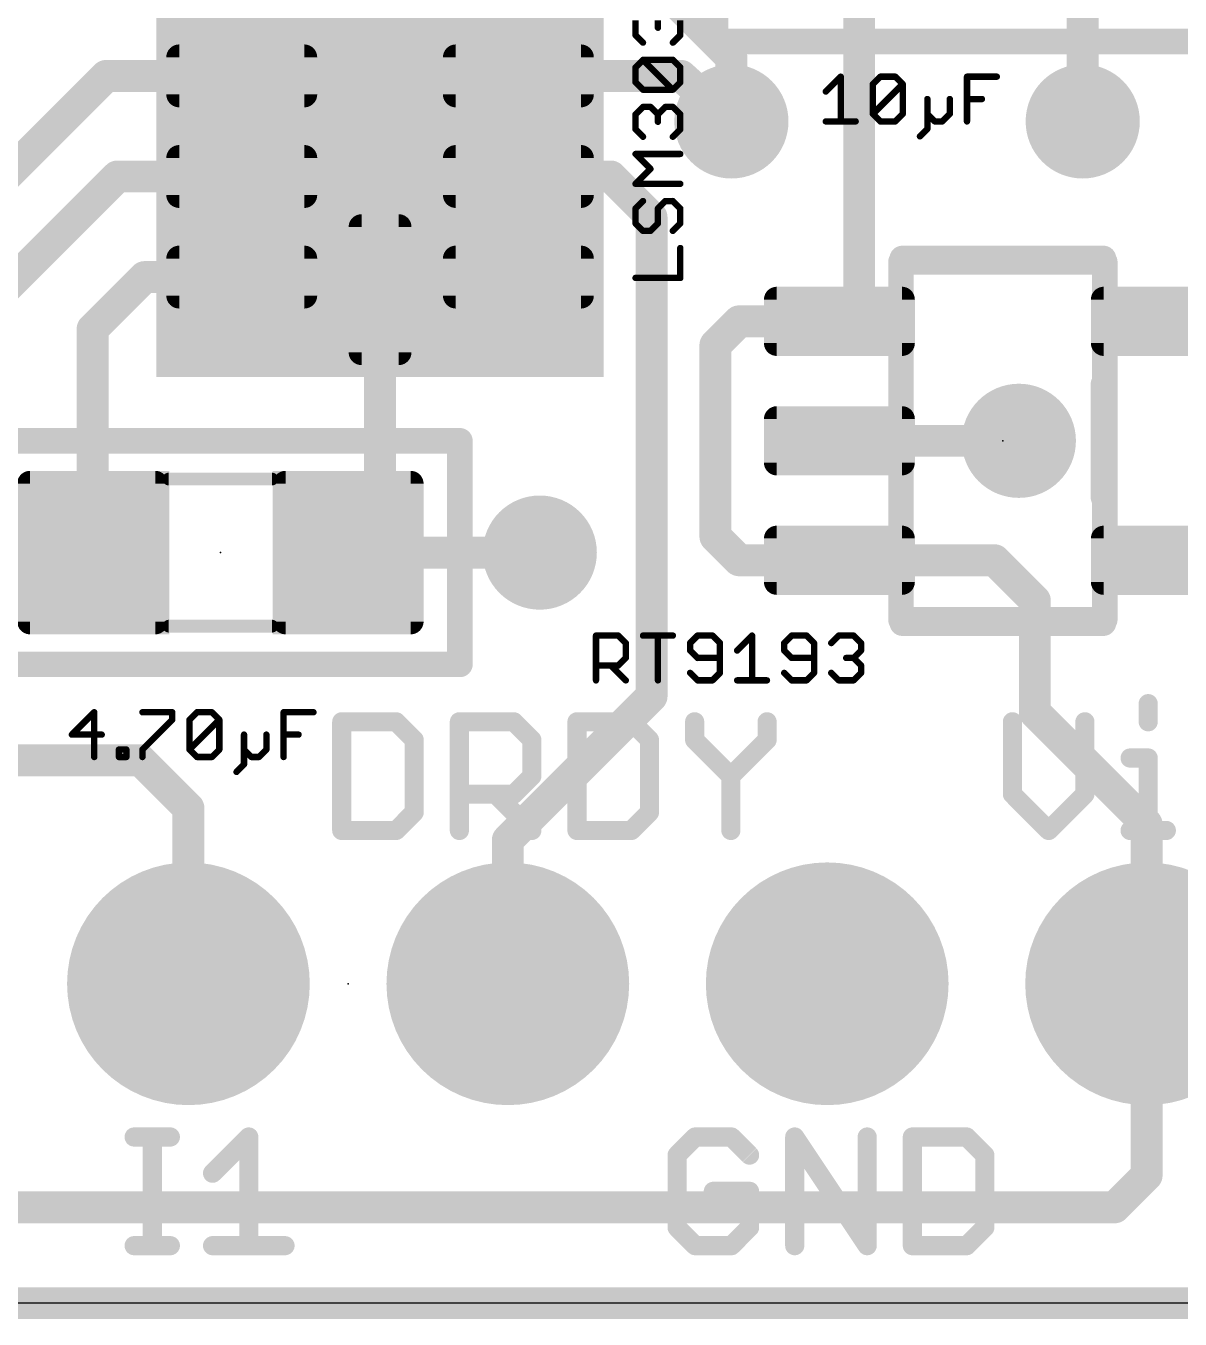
# Model space of a CAD drawing. Extents: x -0.1 to 23, y -0.1 to 20.4.
# Drawn here: x 8.87 to 18.05, y -0.13 to 10.16 of the extents above; entities that cross this region are included whole.
import ezdxf

# ---------------------------------------------------------------- set-up
doc = ezdxf.new("R2010")
doc.units = 0
for name, color, linetype in [('1', 12, 'CONTINUOUS'), ('16', 132, 'CONTINUOUS'), ('17', 110, 'CONTINUOUS'), ('18', 110, 'CONTINUOUS'), ('20', 53, 'CONTINUOUS'), ('21', 40, 'CONTINUOUS'), ('23', 53, 'CONTINUOUS'), ('27', 253, 'CONTINUOUS'), ('42', 132, 'CONTINUOUS'), ('51', 253, 'CONTINUOUS')]:
    doc.layers.add(name, color=color, linetype=linetype)

# ---------------------------------------------------------------- blocks, each defined once
blk = doc.blocks.new('RECT')
blk.add_solid([(-0.5, -0.5), (0.5, -0.5), (-0.5, 0.5), (0.5, 0.5)])
blk = doc.blocks.new('RECT192000X208000R17')
at = {"const_width": 0.102}
blk.add_lwpolyline([(0.549, -0.548), (0.549, 0.548, 0.4142), (0.498, 0.599), (-0.498, 0.599, 0.4142), (-0.549, 0.548), (-0.549, -0.548, 0.4142), (-0.498, -0.599), (0.498, -0.599, 0.4142)], format="xyb", close=True, dxfattribs=at)
blk.add_solid([(-0.5234, -0.5734), (0.5234, -0.5734), (-0.5234, 0.5734), (0.5234, 0.5734)])
blk = doc.blocks.new('ROUNDP')
at = {"const_width": 0.5}
blk.add_lwpolyline([(0, -0.25, 1), (0, 0.25, 1), (0, -0.25)], format="xyb", dxfattribs=at)
blk = doc.blocks.new('RECT80000X192000R41')
at = {"const_width": 0.1025}
blk.add_lwpolyline([(0.1988, -0.4975), (0.1988, 0.4975, 0.4142), (0.1475, 0.5488), (-0.1475, 0.5488, 0.4142), (-0.1988, 0.4975), (-0.1988, -0.4975, 0.4142), (-0.1475, -0.5488), (0.1475, -0.5488, 0.4142)], format="xyb", close=True, dxfattribs=at)
blk.add_solid([(-0.1729, -0.5229), (0.1729, -0.5229), (-0.1729, 0.5229), (0.1729, 0.5229)])
blk = doc.blocks.new('RECT88000X192000R37')
at = {"const_width": 0.1018}
blk.add_lwpolyline([(0.2241, -0.4982), (0.2241, 0.4982, 0.4142), (0.1733, 0.5491), (-0.1733, 0.5491, 0.4142), (-0.2241, 0.4982), (-0.2241, -0.4982, 0.4142), (-0.1733, -0.5491), (0.1733, -0.5491, 0.4142)], format="xyb", close=True, dxfattribs=at)
blk.add_solid([(-0.1987, -0.5237), (0.1987, -0.5237), (-0.1987, 0.5237), (0.1987, 0.5237)])
blk = doc.blocks.new('ROUNDV')
at = {"const_width": 0.5}
blk.add_lwpolyline([(0, -0.25, 1), (0, 0.25, 1), (0, -0.25)], format="xyb", dxfattribs=at)

msp = doc.modelspace()

# ---------------------------------------------------------------- linework, layer by layer
at = {"layer": '1', "const_width": 0.254}
for points in [[(17.272, 10.922), (17.272, 9.398)], [(15.494, 10.668), (15.494, 7.9651)], [(13.824, 10.56), (14.478, 9.906)], [(14.478, 9.906), (14.478, 9.398)], [(9.506, 9.76), (7.62, 7.874)], [(10.584, 9.76), (9.506, 9.76)], [(12.784, 9.76), (14.078, 9.76)], [(14.078, 9.76), (14.478, 9.398)], [(9.595, 8.96), (8.255, 7.62)], [(10.584, 8.96), (9.595, 8.96)], [(12.784, 8.96), (13.519, 8.96)], [(13.519, 8.96), (13.843, 8.636)], [(13.843, 8.636), (13.843, 4.826)], [(9.811, 8.16), (9.398, 7.747)], [(10.584, 8.16), (9.811, 8.16)], [(11.684, 8.06), (11.684, 5.842)], [(15.494, 7.9651), (15.3369, 7.808)], [(14.539, 7.808), (14.351, 7.62)], [(15.3369, 7.808), (14.539, 7.808)], [(17.9371, 7.808), (18.796, 7.808)], [(9.398, 7.747), (9.398, 5.969)], [(14.351, 6.096), (14.351, 7.62)], [(15.3369, 6.858), (16.764, 6.858)], [(14.539, 5.908), (14.351, 6.096)], [(11.43, 5.969), (12.954, 5.969)], [(11.684, 5.842), (11.43, 5.969)], [(15.3369, 5.908), (14.539, 5.908)], [(15.3369, 5.908), (16.571, 5.908)], [(16.571, 5.908), (16.891, 5.588)], [(16.891, 5.588), (16.891, 4.699)], [(13.843, 4.826), (12.7, 3.683)], [(16.891, 4.699), (17.78, 3.81)], [(8.636, 4.318), (9.779, 4.318)], [(9.779, 4.318), (10.16, 3.937)], [(10.16, 3.937), (10.16, 2.54)], [(17.78, 3.81), (17.78, 2.54)], [(12.7, 3.683), (12.7, 2.54)], [(17.78, 1.016), (17.78, 2.54)], [(17.526, 0.762), (17.78, 1.016)], [(4.064, 0.762), (17.526, 0.762)]]:
    msp.add_lwpolyline(points, dxfattribs=at)
at = {"layer": '1', "const_width": 0.127}
for points in [[(14.5415, 9.906, 1), (14.4145, 9.906)], [(14.4331, 9.8611, 1), (14.5229, 9.9509)], [(9.506, 9.8235, 1), (9.506, 9.6965)], [(9.5509, 9.7151, 1), (9.4611, 9.8049)], [(10.584, 9.6965, 1), (10.584, 9.8235)], [(12.784, 9.8235, 1), (12.784, 9.6965)], [(14.1206, 9.8071, 1), (14.0354, 9.7129)], [(14.078, 9.6965, 1), (14.078, 9.8235)], [(14.4354, 9.3509, 1), (14.5206, 9.4451)], [(14.4145, 9.398, 1), (14.5415, 9.398)], [(17.2085, 9.398, 1), (17.3355, 9.398)], [(9.595, 9.0235, 1), (9.595, 8.8965)], [(9.6399, 8.9151, 1), (9.5501, 9.0049)], [(10.584, 8.8965, 1), (10.584, 9.0235)], [(12.784, 9.0235, 1), (12.784, 8.8965)], [(13.5639, 9.0049, 1), (13.4741, 8.9151)], [(13.519, 8.8965, 1), (13.519, 9.0235)], [(13.9065, 8.636, 1), (13.7795, 8.636)], [(13.7981, 8.5911, 1), (13.8879, 8.6809)], [(9.811, 8.2235, 1), (9.811, 8.0965)], [(9.8559, 8.1151, 1), (9.7661, 8.2049)], [(10.584, 8.0965, 1), (10.584, 8.2235)], [(11.7475, 8.06, 1), (11.6205, 8.06)], [(15.4305, 7.9651, 1), (15.5575, 7.9651)], [(15.5389, 7.9202, 1), (15.4491, 8.01)], [(14.539, 7.8715, 1), (14.539, 7.7445)], [(14.5839, 7.7631, 1), (14.4941, 7.8529)], [(15.3369, 7.7445, 1), (15.3369, 7.8715)], [(17.9371, 7.8715, 1), (17.9371, 7.7445)], [(9.4615, 7.747, 1), (9.3345, 7.747)], [(9.3531, 7.7919, 1), (9.4429, 7.7021)], [(15.292, 7.8529, 1), (15.3818, 7.7631)], [(14.4145, 7.62, 1), (14.2875, 7.62)], [(14.3061, 7.6649, 1), (14.3959, 7.5751)], [(15.3369, 6.9215, 1), (15.3369, 6.7945)], [(16.764, 6.7945, 1), (16.764, 6.9215)], [(14.3959, 6.1409, 1), (14.3061, 6.0511)], [(11.43, 6.0325, 1), (11.43, 5.9055)], [(11.4584, 6.0258, 1), (11.4016, 5.9122)], [(12.954, 5.9055, 1), (12.954, 6.0325)], [(14.2875, 6.096, 1), (14.4145, 6.096)], [(9.3345, 5.969, 1), (9.4615, 5.969)], [(14.539, 5.9715, 1), (14.539, 5.8445)], [(14.4941, 5.8631, 1), (14.5839, 5.9529)], [(15.3369, 5.9715, 1), (15.3369, 5.8445)], [(15.3369, 5.8445, 1), (15.3369, 5.9715)], [(16.6159, 5.9529, 1), (16.5261, 5.8631)], [(16.571, 5.8445, 1), (16.571, 5.9715)], [(11.6205, 5.842, 1), (11.7475, 5.842)], [(11.6556, 5.7852, 1), (11.7124, 5.8988)], [(16.9545, 5.588, 1), (16.8275, 5.588)], [(16.8461, 5.5431, 1), (16.9359, 5.6329)], [(13.8879, 4.7811, 1), (13.7981, 4.8709)], [(13.7795, 4.826, 1), (13.9065, 4.826)], [(16.9359, 4.7439, 1), (16.8461, 4.6541)], [(16.8275, 4.699, 1), (16.9545, 4.699)], [(9.8239, 4.3629, 1), (9.7341, 4.2731)], [(9.779, 4.2545, 1), (9.779, 4.3815)], [(10.2235, 3.937, 1), (10.0965, 3.937)], [(10.1151, 3.8921, 1), (10.2049, 3.9819)], [(17.8435, 3.81, 1), (17.7165, 3.81)], [(17.7351, 3.7651, 1), (17.8249, 3.8549)], [(12.7635, 3.683, 1), (12.6365, 3.683)], [(12.6551, 3.7279, 1), (12.7449, 3.6381)], [(10.0965, 2.54, 1), (10.2235, 2.54)], [(12.6365, 2.54, 1), (12.7635, 2.54)], [(17.8435, 2.54, 1), (17.7165, 2.54)], [(17.7165, 2.54, 1), (17.8435, 2.54)], [(17.8249, 0.9711, 1), (17.7351, 1.0609)], [(17.7165, 1.016, 1), (17.8435, 1.016)], [(17.4811, 0.8069, 1), (17.5709, 0.7171)], [(17.526, 0.6985, 1), (17.526, 0.8255)]]:
    msp.add_lwpolyline(points, format="xyb", dxfattribs=at)
at = {"layer": '16', "const_width": 0.254}
for points in [[(14.478, 9.398), (14.732, 9.398)], [(22.86, 0), (0, 0)]]:
    msp.add_lwpolyline(points, dxfattribs=at)
at = {"layer": '16', "const_width": 0.127}
for points in [[(14.478, 9.4615, 1), (14.478, 9.3345)], [(14.732, 9.3345, 1), (14.732, 9.4615)]]:
    msp.add_lwpolyline(points, format="xyb", dxfattribs=at)
at = {"layer": '20'}
msp.add_line((20.32, 0), (2.54, 0), dxfattribs=at)
at = {"layer": '21'}
for points, const_width in [([(14.351, 10.033), (14.351, 11.811)], 0.2032), ([(18.161, 10.033), (14.351, 10.033)], 0.2032), ([(17.437, 8.308), (15.837, 8.308)], 0.2032), ([(10.984, 7.66), (10.184, 7.66)], 0.2032), ([(13.184, 7.66), (12.384, 7.66)], 0.2032), ([(17.437, 7.308), (17.437, 6.408)], 0.2032), ([(8.509, 6.858), (12.319, 6.858)], 0.2032), ([(12.319, 6.858), (12.319, 5.08)], 0.2032), ([(17.437, 5.408), (15.837, 5.408)], 0.2032), ([(12.319, 5.08), (8.509, 5.08)], 0.2032), ([(17.7928, 4.7676), (17.7928, 4.6235)], 0.1524), ([(11.3792, 4.6235), (11.3792, 3.7592)], 0.1524), ([(11.8114, 4.6235), (11.3792, 4.6235)], 0.1524), ([(11.9554, 4.4795), (11.8114, 4.6235)], 0.1524), ([(12.3147, 3.7592), (12.3147, 4.6235)], 0.1524), ([(12.3147, 4.6235), (12.7469, 4.6235)], 0.1524), ([(12.7469, 4.6235), (12.8909, 4.4795)], 0.1524), ([(13.2502, 4.6235), (13.2502, 3.7592)], 0.1524), ([(13.6824, 4.6235), (13.2502, 4.6235)], 0.1524), ([(13.8265, 4.4795), (13.6824, 4.6235)], 0.1524), ([(14.1858, 4.6235), (14.1858, 4.4795)], 0.1524), ([(14.762, 4.4795), (14.762, 4.6235)], 0.1524), ([(16.7132, 4.6235), (16.7132, 4.0473)], 0.1524), ([(17.2894, 4.0473), (17.2894, 4.6235)], 0.1524), ([(11.9554, 3.9033), (11.9554, 4.4795)], 0.1524), ([(12.8909, 4.4795), (12.8909, 4.1914)], 0.1524), ([(13.8265, 3.9033), (13.8265, 4.4795)], 0.1524), ([(14.1858, 4.4795), (14.4739, 4.1914)], 0.1524), ([(14.4739, 4.1914), (14.762, 4.4795)], 0.1524), ([(17.6487, 4.3354), (17.7928, 4.3354)], 0.1524), ([(17.7928, 4.3354), (17.7928, 3.7592)], 0.1524), ([(12.8909, 4.1914), (12.7469, 4.0473)], 0.1524), ([(14.4739, 4.1914), (14.4739, 3.7592)], 0.1524), ([(12.7469, 4.0473), (12.3147, 4.0473)], 0.1524), ([(12.6028, 4.0473), (12.8909, 3.7592)], 0.1524), ([(16.7132, 4.0473), (17.0013, 3.7592)], 0.1524), ([(17.0013, 3.7592), (17.2894, 4.0473)], 0.1524), ([(11.8114, 3.7592), (11.9554, 3.9033)], 0.1524), ([(13.6824, 3.7592), (13.8265, 3.9033)], 0.1524), ([(11.3792, 3.7592), (11.8114, 3.7592)], 0.1524), ([(13.2502, 3.7592), (13.6824, 3.7592)], 0.1524), ([(17.6487, 3.7592), (17.9368, 3.7592)], 0.1524), ([(9.7282, 1.3215), (10.0163, 1.3215)], 0.1524), ([(9.8723, 0.4572), (9.8723, 1.3215)], 0.1524), ([(10.3519, 1.0334), (10.64, 1.3215)], 0.1524), ([(10.64, 1.3215), (10.64, 0.4572)], 0.1524), ([(14.1903, 1.3215), (14.0462, 1.1775)], 0.1524), ([(14.4784, 1.3215), (14.1903, 1.3215)], 0.1524), ([(14.6224, 1.1775), (14.4784, 1.3215)], 0.1524), ([(14.9817, 0.4572), (14.9817, 1.3215)], 0.1524), ([(14.9817, 1.3215), (15.5579, 0.4572)], 0.1524), ([(15.5579, 0.4572), (15.5579, 1.3215)], 0.1524), ([(15.9172, 1.3215), (15.9172, 0.4572)], 0.1524), ([(16.3494, 1.3215), (15.9172, 1.3215)], 0.1524), ([(16.4935, 1.1775), (16.3494, 1.3215)], 0.1524), ([(14.0462, 1.1775), (14.0462, 0.6013)], 0.1524), ([(16.4935, 0.6013), (16.4935, 1.1775)], 0.1524), ([(14.6224, 0.8894), (14.3343, 0.8894)], 0.1524), ([(14.6224, 0.6013), (14.6224, 0.8894)], 0.1524), ([(14.0462, 0.6013), (14.1903, 0.4572)], 0.1524), ([(14.4784, 0.4572), (14.6224, 0.6013)], 0.1524), ([(16.3494, 0.4572), (16.4935, 0.6013)], 0.1524), ([(9.7282, 0.4572), (10.0163, 0.4572)], 0.1524), ([(10.3519, 0.4572), (10.9281, 0.4572)], 0.1524), ([(14.1903, 0.4572), (14.4784, 0.4572)], 0.1524), ([(15.9172, 0.4572), (16.3494, 0.4572)], 0.1524)]:
    msp.add_lwpolyline(points, dxfattribs=dict(at, const_width=const_width))
for points, const_width in [([(14.351, 10.0838, 1), (14.351, 9.9822)], 0.1016), ([(14.3002, 10.033, 1), (14.4018, 10.033)], 0.1016), ([(15.837, 8.3588, 1), (15.837, 8.2572)], 0.1016), ([(17.437, 8.2572, 1), (17.437, 8.3588)], 0.1016), ([(10.184, 7.7108, 1), (10.184, 7.6092)], 0.1016), ([(10.984, 7.6092, 1), (10.984, 7.7108)], 0.1016), ([(12.384, 7.7108, 1), (12.384, 7.6092)], 0.1016), ([(13.184, 7.6092, 1), (13.184, 7.7108)], 0.1016), ([(17.4878, 7.308, 1), (17.3862, 7.308)], 0.1016), ([(12.3698, 6.858, 1), (12.2682, 6.858)], 0.1016), ([(12.319, 6.8072, 1), (12.319, 6.9088)], 0.1016), ([(17.3862, 6.408, 1), (17.4878, 6.408)], 0.1016), ([(15.837, 5.4588, 1), (15.837, 5.3572)], 0.1016), ([(17.437, 5.3572, 1), (17.437, 5.4588)], 0.1016), ([(12.319, 5.0292, 1), (12.319, 5.1308)], 0.1016), ([(12.2682, 5.08, 1), (12.3698, 5.08)], 0.1016), ([(17.8309, 4.7676, 1), (17.7547, 4.7676)], 0.0762), ([(11.4173, 4.6235, 1), (11.3411, 4.6235)], 0.0762), ([(11.3792, 4.6616, 1), (11.3792, 4.5854)], 0.0762), ([(11.8383, 4.6505, 1), (11.7844, 4.5966)], 0.0762), ([(11.8114, 4.5854, 1), (11.8114, 4.6616)], 0.0762), ([(12.3528, 4.6235, 1), (12.2766, 4.6235)], 0.0762), ([(12.3147, 4.6616, 1), (12.3147, 4.5854)], 0.0762), ([(12.7738, 4.6505, 1), (12.7199, 4.5966)], 0.0762), ([(12.7469, 4.5854, 1), (12.7469, 4.6616)], 0.0762), ([(13.2883, 4.6235, 1), (13.2121, 4.6235)], 0.0762), ([(13.2502, 4.6616, 1), (13.2502, 4.5854)], 0.0762), ([(13.7093, 4.6505, 1), (13.6555, 4.5966)], 0.0762), ([(13.6824, 4.5854, 1), (13.6824, 4.6616)], 0.0762), ([(14.2239, 4.6235, 1), (14.1477, 4.6235)], 0.0762), ([(14.8001, 4.6235, 1), (14.7239, 4.6235)], 0.0762), ([(16.7513, 4.6235, 1), (16.6751, 4.6235)], 0.0762), ([(17.3275, 4.6235, 1), (17.2513, 4.6235)], 0.0762), ([(17.7547, 4.6235, 1), (17.8309, 4.6235)], 0.0762), ([(11.9935, 4.4795, 1), (11.9173, 4.4795)], 0.0762), ([(11.9285, 4.4525, 1), (11.9824, 4.5064)], 0.0762), ([(12.929, 4.4795, 1), (12.8528, 4.4795)], 0.0762), ([(12.864, 4.4525, 1), (12.9179, 4.5064)], 0.0762), ([(13.8646, 4.4795, 1), (13.7884, 4.4795)], 0.0762), ([(13.7995, 4.4525, 1), (13.8534, 4.5064)], 0.0762), ([(14.2127, 4.5064, 1), (14.1588, 4.4525)], 0.0762), ([(14.7889, 4.4525, 1), (14.735, 4.5064)], 0.0762), ([(14.1477, 4.4795, 1), (14.2239, 4.4795)], 0.0762), ([(14.7239, 4.4795, 1), (14.8001, 4.4795)], 0.0762), ([(17.6487, 4.3735, 1), (17.6487, 4.2973)], 0.0762), ([(17.8309, 4.3354, 1), (17.7547, 4.3354)], 0.0762), ([(17.7928, 4.2973, 1), (17.7928, 4.3735)], 0.0762), ([(12.8528, 4.1914, 1), (12.929, 4.1914)], 0.0762), ([(12.9179, 4.1644, 1), (12.864, 4.2183)], 0.0762), ([(14.4469, 4.2183, 1), (14.5008, 4.1644)], 0.0762), ([(14.512, 4.1914, 1), (14.4358, 4.1914)], 0.0762), ([(14.4469, 4.1644, 1), (14.5008, 4.2183)], 0.0762), ([(12.3147, 4.0854, 1), (12.3147, 4.0092)], 0.0762), ([(12.6298, 4.0743, 1), (12.5759, 4.0204)], 0.0762), ([(12.7469, 4.0092, 1), (12.7469, 4.0854)], 0.0762), ([(16.7401, 4.0743, 1), (16.6863, 4.0204)], 0.0762), ([(17.3164, 4.0204, 1), (17.2625, 4.0743)], 0.0762), ([(12.7199, 4.0743, 1), (12.7738, 4.0204)], 0.0762), ([(16.6751, 4.0473, 1), (16.7513, 4.0473)], 0.0762), ([(17.2513, 4.0473, 1), (17.3275, 4.0473)], 0.0762), ([(11.9173, 3.9033, 1), (11.9935, 3.9033)], 0.0762), ([(11.9824, 3.8763, 1), (11.9285, 3.9302)], 0.0762), ([(13.7884, 3.9033, 1), (13.8646, 3.9033)], 0.0762), ([(13.8534, 3.8763, 1), (13.7995, 3.9302)], 0.0762), ([(11.3792, 3.7973, 1), (11.3792, 3.7211)], 0.0762), ([(11.7844, 3.7861, 1), (11.8383, 3.7323)], 0.0762), ([(11.8114, 3.7211, 1), (11.8114, 3.7973)], 0.0762), ([(12.864, 3.7323, 1), (12.9179, 3.7861)], 0.0762), ([(13.2502, 3.7973, 1), (13.2502, 3.7211)], 0.0762), ([(13.6555, 3.7861, 1), (13.7093, 3.7323)], 0.0762), ([(13.6824, 3.7211, 1), (13.6824, 3.7973)], 0.0762), ([(16.9744, 3.7861, 1), (17.0283, 3.7323)], 0.0762), ([(16.9744, 3.7323, 1), (17.0283, 3.7861)], 0.0762), ([(17.6487, 3.7973, 1), (17.6487, 3.7211)], 0.0762), ([(17.9368, 3.7211, 1), (17.9368, 3.7973)], 0.0762), ([(11.3411, 3.7592, 1), (11.4173, 3.7592)], 0.0762), ([(12.2766, 3.7592, 1), (12.3528, 3.7592)], 0.0762), ([(13.2121, 3.7592, 1), (13.2883, 3.7592)], 0.0762), ([(14.4358, 3.7592, 1), (14.512, 3.7592)], 0.0762), ([(17.7547, 3.7592, 1), (17.8309, 3.7592)], 0.0762), ([(9.7282, 1.3596, 1), (9.7282, 1.2834)], 0.0762), ([(9.9104, 1.3215, 1), (9.8342, 1.3215)], 0.0762), ([(10.0163, 1.2834, 1), (10.0163, 1.3596)], 0.0762), ([(10.6781, 1.3215, 1), (10.6019, 1.3215)], 0.0762), ([(10.6669, 1.2946, 1), (10.613, 1.3485)], 0.0762), ([(14.1903, 1.3596, 1), (14.1903, 1.2834)], 0.0762), ([(14.2172, 1.2946, 1), (14.1633, 1.3485)], 0.0762), ([(14.5053, 1.3485, 1), (14.4514, 1.2946)], 0.0762), ([(14.4784, 1.2834, 1), (14.4784, 1.3596)], 0.0762), ([(15.0134, 1.3427, 1), (14.95, 1.3004)], 0.0762), ([(15.0198, 1.3215, 1), (14.9436, 1.3215)], 0.0762), ([(15.596, 1.3215, 1), (15.5198, 1.3215)], 0.0762), ([(15.9553, 1.3215, 1), (15.8791, 1.3215)], 0.0762), ([(15.9172, 1.3596, 1), (15.9172, 1.2834)], 0.0762), ([(16.3763, 1.3485, 1), (16.3225, 1.2946)], 0.0762), ([(16.3494, 1.2834, 1), (16.3494, 1.3596)], 0.0762), ([(14.0843, 1.1775, 1), (14.0081, 1.1775)], 0.0762), ([(14.0193, 1.2044, 1), (14.0731, 1.1505)], 0.0762), ([(14.5955, 1.1505, 1), (14.6494, 1.2044)], 0.0762), ([(16.5316, 1.1775, 1), (16.4554, 1.1775)], 0.0762), ([(16.4665, 1.1505, 1), (16.5204, 1.2044)], 0.0762), ([(10.3249, 1.0604, 1), (10.3788, 1.0065)], 0.0762), ([(14.3343, 0.9275, 1), (14.3343, 0.8513)], 0.0762), ([(14.6605, 0.8894, 1), (14.5843, 0.8894)], 0.0762), ([(14.6224, 0.8513, 1), (14.6224, 0.9275)], 0.0762), ([(14.0731, 0.6282, 1), (14.0193, 0.5743)], 0.0762), ([(14.0081, 0.6013, 1), (14.0843, 0.6013)], 0.0762), ([(14.5843, 0.6013, 1), (14.6605, 0.6013)], 0.0762), ([(14.6494, 0.5743, 1), (14.5955, 0.6282)], 0.0762), ([(16.4554, 0.6013, 1), (16.5316, 0.6013)], 0.0762), ([(16.5204, 0.5743, 1), (16.4665, 0.6282)], 0.0762), ([(9.7282, 0.4953, 1), (9.7282, 0.4191)], 0.0762), ([(10.0163, 0.4191, 1), (10.0163, 0.4953)], 0.0762), ([(10.3519, 0.4953, 1), (10.3519, 0.4191)], 0.0762), ([(10.9281, 0.4191, 1), (10.9281, 0.4953)], 0.0762), ([(14.1903, 0.4953, 1), (14.1903, 0.4191)], 0.0762), ([(14.1633, 0.4303, 1), (14.2172, 0.4841)], 0.0762), ([(14.4514, 0.4841, 1), (14.5053, 0.4303)], 0.0762), ([(14.4784, 0.4191, 1), (14.4784, 0.4953)], 0.0762), ([(15.5262, 0.4361, 1), (15.5896, 0.4783)], 0.0762), ([(15.9172, 0.4953, 1), (15.9172, 0.4191)], 0.0762), ([(16.3225, 0.4841, 1), (16.3763, 0.4303)], 0.0762), ([(16.3494, 0.4191, 1), (16.3494, 0.4953)], 0.0762), ([(9.8342, 0.4572, 1), (9.9104, 0.4572)], 0.0762), ([(10.6019, 0.4572, 1), (10.6781, 0.4572)], 0.0762), ([(14.9436, 0.4572, 1), (15.0198, 0.4572)], 0.0762), ([(15.5198, 0.4572, 1), (15.596, 0.4572)], 0.0762), ([(15.8791, 0.4572, 1), (15.9553, 0.4572)], 0.0762)]:
    msp.add_lwpolyline(points, format="xyb", dxfattribs=dict(at, const_width=const_width))
at = {"layer": '23'}
for p in [(16.637, 6.858), (10.414, 5.969), (11.43, 2.54)]:
    msp.add_point(p, dxfattribs=at)
at = {"layer": '27', "const_width": 0.0508}
for points in [[(13.7157, 10.0837), (13.7157, 10.2024)], [(13.8937, 10.2024), (13.8937, 10.1431)], [(14.0716, 10.2024), (14.0716, 10.0837)], [(13.775, 10.0244), (13.7157, 10.0837)], [(14.0716, 10.0837), (14.0123, 10.0244)], [(13.7157, 9.8282), (13.775, 9.8875)], [(13.775, 9.8875), (14.0123, 9.8875)], [(14.0123, 9.6502), (13.775, 9.8875)], [(14.0123, 9.8875), (14.0716, 9.8282)], [(13.7157, 9.7095), (13.7157, 9.8282)], [(14.0716, 9.8282), (14.0716, 9.7095)], [(15.229, 9.6353), (15.3476, 9.7539)], [(15.3476, 9.7539), (15.3476, 9.398)], [(15.6032, 9.6946), (15.6625, 9.7539)], [(15.6625, 9.7539), (15.7811, 9.7539)], [(15.7811, 9.7539), (15.8404, 9.6946)], [(16.3516, 9.398), (16.3516, 9.7539)], [(16.3516, 9.7539), (16.5889, 9.7539)], [(13.775, 9.6502), (13.7157, 9.7095)], [(14.0123, 9.6502), (13.775, 9.6502)], [(14.0716, 9.7095), (14.0123, 9.6502)], [(15.6032, 9.4573), (15.6032, 9.6946)], [(15.6032, 9.4573), (15.8404, 9.6946)], [(15.8404, 9.6946), (15.8404, 9.4573)], [(16.0367, 9.576), (16.0367, 9.4573)], [(16.2147, 9.4573), (16.2147, 9.576)], [(16.3516, 9.576), (16.4702, 9.576)], [(13.7157, 9.454), (13.775, 9.5133)], [(13.7157, 9.3353), (13.7157, 9.454)], [(13.775, 9.5133), (13.8343, 9.5133)], [(13.8343, 9.5133), (13.8937, 9.454)], [(13.8937, 9.454), (13.953, 9.5133)], [(13.8937, 9.454), (13.8937, 9.3947)], [(13.953, 9.5133), (14.0123, 9.5133)], [(14.0123, 9.5133), (14.0716, 9.454)], [(14.0716, 9.454), (14.0716, 9.3353)], [(15.6625, 9.398), (15.6032, 9.4573)], [(15.8404, 9.4573), (15.7811, 9.398)], [(16.0367, 9.4573), (16.096, 9.398)], [(16.0367, 9.4573), (16.0367, 9.3387)], [(16.1553, 9.398), (16.2147, 9.4573)], [(13.775, 9.276), (13.7157, 9.3353)], [(14.0716, 9.3353), (14.0123, 9.276)], [(15.229, 9.398), (15.4662, 9.398)], [(15.7811, 9.398), (15.6625, 9.398)], [(16.0367, 9.3387), (15.9774, 9.2794)], [(16.096, 9.398), (16.1553, 9.398)], [(13.8343, 9.0204), (13.7157, 9.1391)], [(13.7157, 9.1391), (14.0716, 9.1391)], [(13.7157, 8.9018), (13.8343, 9.0204)], [(14.0716, 8.9018), (13.7157, 8.9018)], [(13.775, 8.7649), (13.7157, 8.7056)], [(13.8937, 8.7056), (13.953, 8.7649)], [(13.953, 8.7649), (14.0123, 8.7649)], [(14.0123, 8.7649), (14.0716, 8.7056)], [(13.7157, 8.7056), (13.7157, 8.5869)], [(13.8937, 8.5869), (13.8937, 8.7056)], [(14.0716, 8.7056), (14.0716, 8.5869)], [(13.7157, 8.5869), (13.775, 8.5276)], [(13.775, 8.5276), (13.8343, 8.5276)], [(13.8343, 8.5276), (13.8937, 8.5869)], [(14.0716, 8.5869), (14.0123, 8.5276)], [(14.0716, 8.1534), (14.0716, 8.3907)], [(13.7157, 8.1534), (14.0716, 8.1534)], [(13.4012, 4.953), (13.4012, 5.3089)], [(13.4012, 5.3089), (13.5791, 5.3089)], [(13.5791, 5.3089), (13.6384, 5.2496)], [(13.6384, 5.2496), (13.6384, 5.131)], [(13.7754, 5.3089), (14.0126, 5.3089)], [(13.894, 4.953), (13.894, 5.3089)], [(14.2089, 5.3089), (14.1496, 5.2496)], [(14.1496, 5.2496), (14.1496, 5.1903)], [(14.3275, 5.3089), (14.2089, 5.3089)], [(14.3868, 5.2496), (14.3275, 5.3089)], [(14.3868, 5.0123), (14.3868, 5.2496)], [(14.5238, 5.1903), (14.6424, 5.3089)], [(14.6424, 5.3089), (14.6424, 4.953)], [(14.9573, 5.3089), (14.898, 5.2496)], [(14.898, 5.2496), (14.898, 5.1903)], [(15.0759, 5.3089), (14.9573, 5.3089)], [(15.1352, 5.2496), (15.0759, 5.3089)], [(15.1352, 5.0123), (15.1352, 5.2496)], [(15.2722, 5.2496), (15.3315, 5.3089)], [(15.3315, 5.3089), (15.4501, 5.3089)], [(15.4501, 5.3089), (15.5095, 5.2496)], [(15.5095, 5.2496), (15.5095, 5.1903)], [(13.6384, 5.131), (13.5791, 5.0716)], [(14.1496, 5.1903), (14.2089, 5.131)], [(14.2089, 5.131), (14.3868, 5.131)], [(14.898, 5.1903), (14.9573, 5.131)], [(14.9573, 5.131), (15.1352, 5.131)], [(15.4501, 5.131), (15.3908, 5.131)], [(15.5095, 5.1903), (15.4501, 5.131)], [(15.4501, 5.131), (15.5095, 5.0716)], [(13.5791, 5.0716), (13.4012, 5.0716)], [(13.5198, 5.0716), (13.6384, 4.953)], [(15.5095, 5.0716), (15.5095, 5.0123)], [(14.1496, 5.0123), (14.2089, 4.953)], [(14.2089, 4.953), (14.3275, 4.953)], [(14.3275, 4.953), (14.3868, 5.0123)], [(14.5238, 4.953), (14.761, 4.953)], [(14.898, 5.0123), (14.9573, 4.953)], [(14.9573, 4.953), (15.0759, 4.953)], [(15.0759, 4.953), (15.1352, 5.0123)], [(15.3315, 4.953), (15.2722, 5.0123)], [(15.4501, 4.953), (15.3315, 4.953)], [(15.5095, 5.0123), (15.4501, 4.953)], [(9.4109, 4.6993), (9.233, 4.5213)], [(9.4109, 4.3434), (9.4109, 4.6993)], [(9.7943, 4.6993), (10.0316, 4.6993)], [(10.0316, 4.64), (9.7943, 4.4027)], [(10.0316, 4.6993), (10.0316, 4.64)], [(10.1685, 4.64), (10.2278, 4.6993)], [(10.1685, 4.4027), (10.1685, 4.64)], [(10.1685, 4.4027), (10.4058, 4.64)], [(10.2278, 4.6993), (10.3465, 4.6993)], [(10.3465, 4.6993), (10.4058, 4.64)], [(10.4058, 4.64), (10.4058, 4.4027)], [(10.9169, 4.3434), (10.9169, 4.6993)], [(10.9169, 4.6993), (11.1542, 4.6993)], [(9.233, 4.5213), (9.4703, 4.5213)], [(10.602, 4.5213), (10.602, 4.4027)], [(10.78, 4.4027), (10.78, 4.5213)], [(10.9169, 4.5213), (11.0356, 4.5213)], [(9.6072, 4.3434), (9.6072, 4.4027)], [(9.6072, 4.4027), (9.6665, 4.4027)], [(9.6665, 4.4027), (9.6665, 4.3434)], [(9.7943, 4.4027), (9.7943, 4.3434)], [(10.2278, 4.3434), (10.1685, 4.4027)], [(10.4058, 4.4027), (10.3465, 4.3434)], [(10.602, 4.4027), (10.6614, 4.3434)], [(10.602, 4.4027), (10.602, 4.2841)], [(10.7207, 4.3434), (10.78, 4.4027)], [(9.6665, 4.3434), (9.6072, 4.3434)], [(10.3465, 4.3434), (10.2278, 4.3434)], [(10.6614, 4.3434), (10.7207, 4.3434)], [(10.602, 4.2841), (10.5427, 4.2248)]]:
    msp.add_lwpolyline(points, dxfattribs=at)
at = {"layer": '27', "const_width": 0.0254}
for points in [[(13.7247, 10.0927, 1), (13.7067, 10.0748)], [(13.703, 10.0837, 1), (13.7284, 10.0837)], [(13.881, 10.1431, 1), (13.9064, 10.1431)], [(14.0589, 10.0837, 1), (14.0843, 10.0837)], [(14.0806, 10.0748, 1), (14.0626, 10.0927)], [(13.766, 10.0155, 1), (13.784, 10.0334)], [(14.0033, 10.0334, 1), (14.0213, 10.0155)], [(13.775, 9.9002, 1), (13.775, 9.8748)], [(13.784, 9.8965, 1), (13.766, 9.8785)], [(13.784, 9.8785, 1), (13.766, 9.8965)], [(14.0213, 9.8965, 1), (14.0033, 9.8785)], [(14.0123, 9.8748, 1), (14.0123, 9.9002)], [(13.7284, 9.8282, 1), (13.703, 9.8282)], [(13.7067, 9.8372, 1), (13.7247, 9.8192)], [(14.0843, 9.8282, 1), (14.0589, 9.8282)], [(14.0626, 9.8192, 1), (14.0806, 9.8372)], [(15.3603, 9.7539, 1), (15.3349, 9.7539)], [(15.3566, 9.7449, 1), (15.3386, 9.7629)], [(15.6625, 9.7666, 1), (15.6625, 9.7412)], [(15.6715, 9.7449, 1), (15.6535, 9.7629)], [(15.7901, 9.7629, 1), (15.7721, 9.7449)], [(15.7811, 9.7412, 1), (15.7811, 9.7666)], [(16.3643, 9.7539, 1), (16.3389, 9.7539)], [(16.3516, 9.7666, 1), (16.3516, 9.7412)], [(16.5889, 9.7412, 1), (16.5889, 9.7666)], [(13.7247, 9.7185, 1), (13.7067, 9.7006)], [(13.703, 9.7095, 1), (13.7284, 9.7095)], [(13.775, 9.6629, 1), (13.775, 9.6375)], [(13.766, 9.6412, 1), (13.784, 9.6592)], [(14.0033, 9.6592, 1), (14.0213, 9.6412)], [(14.0033, 9.6412, 1), (14.0213, 9.6592)], [(14.0123, 9.6375, 1), (14.0123, 9.6629)], [(14.0589, 9.7095, 1), (14.0843, 9.7095)], [(14.0806, 9.7006, 1), (14.0626, 9.7185)], [(15.6159, 9.6946, 1), (15.5905, 9.6946)], [(15.5942, 9.7036, 1), (15.6122, 9.6856)], [(15.8531, 9.6946, 1), (15.8277, 9.6946)], [(15.8494, 9.6856, 1), (15.8315, 9.7036)], [(15.8315, 9.6856, 1), (15.8494, 9.7036)], [(15.22, 9.6442, 1), (15.2379, 9.6263)], [(16.0494, 9.576, 1), (16.024, 9.576)], [(16.2274, 9.576, 1), (16.202, 9.576)], [(16.3516, 9.5887, 1), (16.3516, 9.5633)], [(16.4702, 9.5633, 1), (16.4702, 9.5887)], [(13.7284, 9.454, 1), (13.703, 9.454)], [(13.7067, 9.4629, 1), (13.7247, 9.445)], [(13.775, 9.526, 1), (13.775, 9.5006)], [(13.784, 9.5043, 1), (13.766, 9.5223)], [(13.8433, 9.5223, 1), (13.8254, 9.5043)], [(13.8343, 9.5006, 1), (13.8343, 9.526)], [(13.9064, 9.454, 1), (13.881, 9.454)], [(13.8847, 9.4629, 1), (13.9026, 9.445)], [(13.8847, 9.445, 1), (13.9026, 9.4629)], [(13.953, 9.526, 1), (13.953, 9.5006)], [(13.9619, 9.5043, 1), (13.944, 9.5223)], [(14.0213, 9.5223, 1), (14.0033, 9.5043)], [(14.0123, 9.5006, 1), (14.0123, 9.526)], [(14.0843, 9.454, 1), (14.0589, 9.454)], [(14.0626, 9.445, 1), (14.0806, 9.4629)], [(15.6122, 9.4663, 1), (15.5942, 9.4483)], [(15.5942, 9.4663, 1), (15.6122, 9.4483)], [(15.5905, 9.4573, 1), (15.6159, 9.4573)], [(15.8277, 9.4573, 1), (15.8531, 9.4573)], [(15.8494, 9.4483, 1), (15.8315, 9.4663)], [(16.0457, 9.4663, 1), (16.0277, 9.4483)], [(16.0494, 9.4573, 1), (16.024, 9.4573)], [(16.024, 9.4573, 1), (16.0494, 9.4573)], [(16.202, 9.4573, 1), (16.2274, 9.4573)], [(16.2236, 9.4483, 1), (16.2057, 9.4663)], [(13.7247, 9.3443, 1), (13.7067, 9.3264)], [(13.881, 9.3947, 1), (13.9064, 9.3947)], [(14.0806, 9.3264, 1), (14.0626, 9.3443)], [(15.229, 9.4107, 1), (15.229, 9.3853)], [(15.3349, 9.398, 1), (15.3603, 9.398)], [(15.4662, 9.3853, 1), (15.4662, 9.4107)], [(15.6625, 9.4107, 1), (15.6625, 9.3853)], [(15.6535, 9.389, 1), (15.6715, 9.407)], [(15.7721, 9.407, 1), (15.7901, 9.389)], [(15.7811, 9.3853, 1), (15.7811, 9.4107)], [(16.0457, 9.3297, 1), (16.0277, 9.3477)], [(16.096, 9.4107, 1), (16.096, 9.3853)], [(16.087, 9.389, 1), (16.105, 9.407)], [(16.1464, 9.407, 1), (16.1643, 9.389)], [(16.1553, 9.3853, 1), (16.1553, 9.4107)], [(16.3389, 9.398, 1), (16.3643, 9.398)], [(13.703, 9.3353, 1), (13.7284, 9.3353)], [(13.766, 9.267, 1), (13.784, 9.285)], [(14.0033, 9.285, 1), (14.0213, 9.267)], [(14.0589, 9.3353, 1), (14.0843, 9.3353)], [(15.9684, 9.2883, 1), (15.9864, 9.2704)], [(16.024, 9.3387, 1), (16.0494, 9.3387)], [(13.7247, 9.1481, 1), (13.7067, 9.1301)], [(13.7157, 9.1518, 1), (13.7157, 9.1264)], [(14.0716, 9.1264, 1), (14.0716, 9.1518)], [(13.8433, 9.0115, 1), (13.8254, 9.0294)], [(13.8254, 9.0115, 1), (13.8433, 9.0294)], [(13.7157, 8.9145, 1), (13.7157, 8.8891)], [(13.7067, 8.9108, 1), (13.7247, 8.8928)], [(14.0716, 8.8891, 1), (14.0716, 8.9145)], [(13.784, 8.7559, 1), (13.766, 8.7739)], [(13.953, 8.7776, 1), (13.953, 8.7522)], [(13.9619, 8.7559, 1), (13.944, 8.7739)], [(14.0213, 8.7739, 1), (14.0033, 8.7559)], [(14.0123, 8.7522, 1), (14.0123, 8.7776)], [(13.7284, 8.7056, 1), (13.703, 8.7056)], [(13.7067, 8.7145, 1), (13.7247, 8.6966)], [(13.9064, 8.7056, 1), (13.881, 8.7056)], [(13.8847, 8.7145, 1), (13.9026, 8.6966)], [(14.0843, 8.7056, 1), (14.0589, 8.7056)], [(14.0626, 8.6966, 1), (14.0806, 8.7145)], [(13.7247, 8.5959, 1), (13.7067, 8.5779)], [(13.703, 8.5869, 1), (13.7284, 8.5869)], [(13.775, 8.5403, 1), (13.775, 8.5149)], [(13.766, 8.5186, 1), (13.784, 8.5366)], [(13.8254, 8.5366, 1), (13.8433, 8.5186)], [(13.8343, 8.5149, 1), (13.8343, 8.5403)], [(13.881, 8.5869, 1), (13.9064, 8.5869)], [(13.9026, 8.5779, 1), (13.8847, 8.5959)], [(14.0033, 8.5366, 1), (14.0213, 8.5186)], [(14.0589, 8.5869, 1), (14.0843, 8.5869)], [(14.0806, 8.5779, 1), (14.0626, 8.5959)], [(14.0843, 8.3907, 1), (14.0589, 8.3907)], [(13.7157, 8.1661, 1), (13.7157, 8.1407)], [(14.0589, 8.1534, 1), (14.0843, 8.1534)], [(14.0716, 8.1407, 1), (14.0716, 8.1661)], [(13.4139, 5.3089, 1), (13.3885, 5.3089)], [(13.4012, 5.3216, 1), (13.4012, 5.2962)], [(13.5881, 5.3179, 1), (13.5701, 5.2999)], [(13.5791, 5.2962, 1), (13.5791, 5.3216)], [(13.6511, 5.2496, 1), (13.6257, 5.2496)], [(13.6294, 5.2406, 1), (13.6474, 5.2586)], [(13.7754, 5.3216, 1), (13.7754, 5.2962)], [(13.9067, 5.3089, 1), (13.8813, 5.3089)], [(14.0126, 5.2962, 1), (14.0126, 5.3216)], [(14.1623, 5.2496, 1), (14.1369, 5.2496)], [(14.1406, 5.2586, 1), (14.1585, 5.2406)], [(14.2089, 5.3216, 1), (14.2089, 5.2962)], [(14.2179, 5.2999, 1), (14.1999, 5.3179)], [(14.3365, 5.3179, 1), (14.3185, 5.2999)], [(14.3275, 5.2962, 1), (14.3275, 5.3216)], [(14.3995, 5.2496, 1), (14.3741, 5.2496)], [(14.3779, 5.2406, 1), (14.3958, 5.2586)], [(14.6551, 5.3089, 1), (14.6297, 5.3089)], [(14.6514, 5.2999, 1), (14.6334, 5.3179)], [(14.9107, 5.2496, 1), (14.8853, 5.2496)], [(14.889, 5.2586, 1), (14.907, 5.2406)], [(14.9573, 5.3216, 1), (14.9573, 5.2962)], [(14.9663, 5.2999, 1), (14.9483, 5.3179)], [(15.0849, 5.3179, 1), (15.0669, 5.2999)], [(15.0759, 5.2962, 1), (15.0759, 5.3216)], [(15.1479, 5.2496, 1), (15.1225, 5.2496)], [(15.1263, 5.2406, 1), (15.1442, 5.2586)], [(15.2632, 5.2586, 1), (15.2812, 5.2406)], [(15.3315, 5.3216, 1), (15.3315, 5.2962)], [(15.3405, 5.2999, 1), (15.3225, 5.3179)], [(15.4591, 5.3179, 1), (15.4412, 5.2999)], [(15.4501, 5.2962, 1), (15.4501, 5.3216)], [(15.5222, 5.2496, 1), (15.4968, 5.2496)], [(15.5005, 5.2406, 1), (15.5184, 5.2586)], [(13.6257, 5.131, 1), (13.6511, 5.131)], [(13.6474, 5.122, 1), (13.6294, 5.1399)], [(14.1585, 5.1992, 1), (14.1406, 5.1813)], [(14.1369, 5.1903, 1), (14.1623, 5.1903)], [(14.2089, 5.1437, 1), (14.2089, 5.1183)], [(14.1999, 5.122, 1), (14.2179, 5.1399)], [(14.3868, 5.1183, 1), (14.3868, 5.1437)], [(14.5148, 5.1992, 1), (14.5328, 5.1813)], [(14.907, 5.1992, 1), (14.889, 5.1813)], [(14.8853, 5.1903, 1), (14.9107, 5.1903)], [(14.9573, 5.1437, 1), (14.9573, 5.1183)], [(14.9483, 5.122, 1), (14.9663, 5.1399)], [(15.1352, 5.1183, 1), (15.1352, 5.1437)], [(15.3908, 5.1437, 1), (15.3908, 5.1183)], [(15.4591, 5.1399, 1), (15.4412, 5.122)], [(15.4412, 5.1399, 1), (15.4591, 5.122)], [(15.4501, 5.1183, 1), (15.4501, 5.1437)], [(15.4968, 5.1903, 1), (15.5222, 5.1903)], [(15.5184, 5.1813, 1), (15.5005, 5.1992)], [(13.4012, 5.0843, 1), (13.4012, 5.0589)], [(13.5288, 5.0806, 1), (13.5108, 5.0627)], [(13.5701, 5.0806, 1), (13.5881, 5.0627)], [(13.5791, 5.0589, 1), (13.5791, 5.0843)], [(15.5222, 5.0716, 1), (15.4968, 5.0716)], [(15.5005, 5.0627, 1), (15.5184, 5.0806)], [(13.3885, 4.953, 1), (13.4139, 4.953)], [(13.6294, 4.944, 1), (13.6474, 4.962)], [(13.8813, 4.953, 1), (13.9067, 4.953)], [(14.1585, 5.0213, 1), (14.1406, 5.0033)], [(14.2089, 4.9657, 1), (14.2089, 4.9403)], [(14.1999, 4.944, 1), (14.2179, 4.962)], [(14.3185, 4.962, 1), (14.3365, 4.944)], [(14.3275, 4.9403, 1), (14.3275, 4.9657)], [(14.3741, 5.0123, 1), (14.3995, 5.0123)], [(14.3958, 5.0033, 1), (14.3779, 5.0213)], [(14.5238, 4.9657, 1), (14.5238, 4.9403)], [(14.6297, 4.953, 1), (14.6551, 4.953)], [(14.761, 4.9403, 1), (14.761, 4.9657)], [(14.907, 5.0213, 1), (14.889, 5.0033)], [(14.9573, 4.9657, 1), (14.9573, 4.9403)], [(14.9483, 4.944, 1), (14.9663, 4.962)], [(15.0669, 4.962, 1), (15.0849, 4.944)], [(15.0759, 4.9403, 1), (15.0759, 4.9657)], [(15.1225, 5.0123, 1), (15.1479, 5.0123)], [(15.1442, 5.0033, 1), (15.1263, 5.0213)], [(15.2812, 5.0213, 1), (15.2632, 5.0033)], [(15.3315, 4.9657, 1), (15.3315, 4.9403)], [(15.3225, 4.944, 1), (15.3405, 4.962)], [(15.4412, 4.962, 1), (15.4591, 4.944)], [(15.4501, 4.9403, 1), (15.4501, 4.9657)], [(15.4968, 5.0123, 1), (15.5222, 5.0123)], [(15.5184, 5.0033, 1), (15.5005, 5.0213)], [(9.4237, 4.6993, 1), (9.3982, 4.6993)], [(9.4199, 4.6903, 1), (9.402, 4.7083)], [(9.7943, 4.712, 1), (9.7943, 4.6866)], [(10.0443, 4.6993, 1), (10.0189, 4.6993)], [(10.0189, 4.64, 1), (10.0443, 4.64)], [(10.0406, 4.631, 1), (10.0226, 4.649)], [(10.0316, 4.6866, 1), (10.0316, 4.712)], [(10.1812, 4.64, 1), (10.1558, 4.64)], [(10.1595, 4.649, 1), (10.1775, 4.631)], [(10.2278, 4.712, 1), (10.2278, 4.6866)], [(10.2368, 4.6903, 1), (10.2189, 4.7083)], [(10.3554, 4.7083, 1), (10.3375, 4.6903)], [(10.3465, 4.6866, 1), (10.3465, 4.712)], [(10.4185, 4.64, 1), (10.3931, 4.64)], [(10.4148, 4.631, 1), (10.3968, 4.649)], [(10.3968, 4.631, 1), (10.4148, 4.649)], [(10.9296, 4.6993, 1), (10.9042, 4.6993)], [(10.9169, 4.712, 1), (10.9169, 4.6866)], [(11.1542, 4.6866, 1), (11.1542, 4.712)], [(9.233, 4.534, 1), (9.233, 4.5087)], [(9.224, 4.5303, 1), (9.242, 4.5124)], [(9.4703, 4.5087, 1), (9.4703, 4.534)], [(10.6147, 4.5213, 1), (10.5893, 4.5213)], [(10.7927, 4.5213, 1), (10.7673, 4.5213)], [(10.9169, 4.534, 1), (10.9169, 4.5087)], [(11.0356, 4.5087, 1), (11.0356, 4.534)], [(9.6199, 4.4027, 1), (9.5945, 4.4027)], [(9.6072, 4.4154, 1), (9.6072, 4.39)], [(9.6792, 4.4027, 1), (9.6538, 4.4027)], [(9.6665, 4.39, 1), (9.6665, 4.4154)], [(9.807, 4.4027, 1), (9.7816, 4.4027)], [(9.7853, 4.4117, 1), (9.8033, 4.3937)], [(10.1775, 4.4117, 1), (10.1595, 4.3937)], [(10.1595, 4.4117, 1), (10.1775, 4.3937)], [(10.4148, 4.3937, 1), (10.3968, 4.4117)], [(10.6147, 4.4027, 1), (10.5893, 4.4027)], [(10.611, 4.4117, 1), (10.5931, 4.3937)], [(10.789, 4.3937, 1), (10.771, 4.4117)], [(9.3982, 4.3434, 1), (9.4237, 4.3434)], [(9.6072, 4.3561, 1), (9.6072, 4.3307)], [(9.5945, 4.3434, 1), (9.6199, 4.3434)], [(9.6538, 4.3434, 1), (9.6792, 4.3434)], [(9.6665, 4.3307, 1), (9.6665, 4.3561)], [(9.7816, 4.3434, 1), (9.807, 4.3434)], [(10.1558, 4.4027, 1), (10.1812, 4.4027)], [(10.2278, 4.3561, 1), (10.2278, 4.3307)], [(10.2189, 4.3344, 1), (10.2368, 4.3524)], [(10.3375, 4.3524, 1), (10.3554, 4.3344)], [(10.3465, 4.3307, 1), (10.3465, 4.3561)], [(10.3931, 4.4027, 1), (10.4185, 4.4027)], [(10.5893, 4.4027, 1), (10.6147, 4.4027)], [(10.6614, 4.3561, 1), (10.6614, 4.3307)], [(10.6524, 4.3344, 1), (10.6703, 4.3524)], [(10.7117, 4.3524, 1), (10.7297, 4.3344)], [(10.7207, 4.3307, 1), (10.7207, 4.3561)], [(10.7673, 4.4027, 1), (10.7927, 4.4027)], [(10.9042, 4.3434, 1), (10.9296, 4.3434)], [(10.5337, 4.2337, 1), (10.5517, 4.2158)], [(10.5893, 4.2841, 1), (10.6147, 4.2841)], [(10.611, 4.2751, 1), (10.5931, 4.2931)]]:
    msp.add_lwpolyline(points, format="xyb", dxfattribs=at)
at = {"layer": '51'}
for points, const_width in [([(10.184, 12.66), (10.184, 7.66)], 0.2032), ([(13.184, 7.66), (13.184, 12.66)], 0.2032), ([(15.8266, 5.4356), (15.8266, 8.2804)], 0.2032), ([(15.8266, 8.2804), (17.4474, 8.2804)], 0.2032), ([(17.4474, 8.2804), (17.4474, 5.4356)], 0.2032), ([(10.184, 7.66), (13.184, 7.66)], 0.2032), ([(10.824, 6.554), (10.004, 6.554)], 0.1016), ([(17.4474, 5.4356), (15.8266, 5.4356)], 0.2032), ([(10.824, 5.384), (10.004, 5.384)], 0.1016)]:
    msp.add_lwpolyline(points, dxfattribs=dict(at, const_width=const_width))
for points, const_width in [([(15.8774, 8.2804, 1), (15.7758, 8.2804)], 0.1016), ([(15.8266, 8.3312, 1), (15.8266, 8.2296)], 0.1016), ([(17.4982, 8.2804, 1), (17.3966, 8.2804)], 0.1016), ([(17.4474, 8.2296, 1), (17.4474, 8.3312)], 0.1016), ([(10.184, 7.7108, 1), (10.184, 7.6092)], 0.1016), ([(13.184, 7.6092, 1), (13.184, 7.7108)], 0.1016), ([(10.1332, 7.66, 1), (10.2348, 7.66)], 0.1016), ([(13.1332, 7.66, 1), (13.2348, 7.66)], 0.1016), ([(10.004, 6.5794, 1), (10.004, 6.5286)], 0.0508), ([(10.824, 6.5286, 1), (10.824, 6.5794)], 0.0508), ([(15.8266, 5.4864, 1), (15.8266, 5.3848)], 0.1016), ([(15.7758, 5.4356, 1), (15.8774, 5.4356)], 0.1016), ([(17.3966, 5.4356, 1), (17.4982, 5.4356)], 0.1016), ([(17.4474, 5.3848, 1), (17.4474, 5.4864)], 0.1016), ([(10.004, 5.4094, 1), (10.004, 5.3586)], 0.0508), ([(10.824, 5.3586, 1), (10.824, 5.4094)], 0.0508)]:
    msp.add_lwpolyline(points, format="xyb", dxfattribs=dict(at, const_width=const_width))

# ---------------------------------------------------------------- block references
at = {"layer": '1'}
for name, p, rotation in [('RECT80000X192000R41', (10.584, 9.76), 270), ('RECT80000X192000R41', (12.784, 9.76), 90), ('RECT80000X192000R41', (10.584, 8.96), 270), ('RECT80000X192000R41', (12.784, 8.96), 270), ('RECT80000X192000R41', (10.584, 8.16), 270), ('RECT80000X192000R41', (12.784, 8.16), 270), ('RECT88000X192000R37', (15.3369, 7.808), 270), ('RECT88000X192000R37', (17.9371, 7.808), 270), ('RECT88000X192000R37', (15.3369, 6.858), 270), ('RECT192000X208000R17', (9.398, 5.969), 180), ('RECT192000X208000R17', (11.43, 5.969), 180), ('RECT88000X192000R37', (15.3369, 5.908), 270), ('RECT88000X192000R37', (17.9371, 5.908), 270)]:
    msp.add_blockref(name, p, dxfattribs=dict(at, rotation=rotation))
msp.add_blockref('RECT80000X192000R41', (11.684, 8.06), dxfattribs=at)
at = {"layer": '17', "xscale": 1.9304, "yscale": 1.9304, "rotation": 90}
for p in [(10.16, 2.54), (10.16, 2.54), (12.7, 2.54), (12.7, 2.54), (15.24, 2.54), (15.24, 2.54), (17.78, 2.54), (17.78, 2.54)]:
    msp.add_blockref('ROUNDP', p, dxfattribs=at)
at = {"layer": '18', "xscale": 0.908, "yscale": 0.908}
for p in [(14.478, 9.398), (14.478, 9.398), (17.272, 9.398), (17.272, 9.398), (16.764, 6.858), (16.764, 6.858), (12.954, 5.969), (12.954, 5.969)]:
    msp.add_blockref('ROUNDV', p, dxfattribs=at)
at = {"layer": '42', "xscale": 3.556, "yscale": 5.334}
msp.add_blockref('RECT', (11.684, 10.033), dxfattribs=at)
at = {"layer": '51'}
for p, xscale, yscale, rotation in [((15.462, 7.808), 0.5, 0.65, 270), ((17.812, 7.808), 0.5, 0.65, 270), ((15.462, 6.858), 0.5, 0.65, 270), ((9.6826, 5.969), 0.65, 1.3, 180), ((11.1558, 5.969), 0.65, 1.3, 180), ((15.462, 5.908), 0.5, 0.65, 270), ((17.812, 5.908), 0.5, 0.65, 270)]:
    msp.add_blockref('RECT', p, dxfattribs=dict(at, xscale=xscale, yscale=yscale, rotation=rotation))
at = {"layer": '51', "xscale": 0.508, "yscale": 0.508}
for p in [(10.16, 2.54), (12.7, 2.54), (15.24, 2.54), (17.78, 2.54)]:
    msp.add_blockref('RECT', p, dxfattribs=at)

doc.saveas('drawing.dxf')
